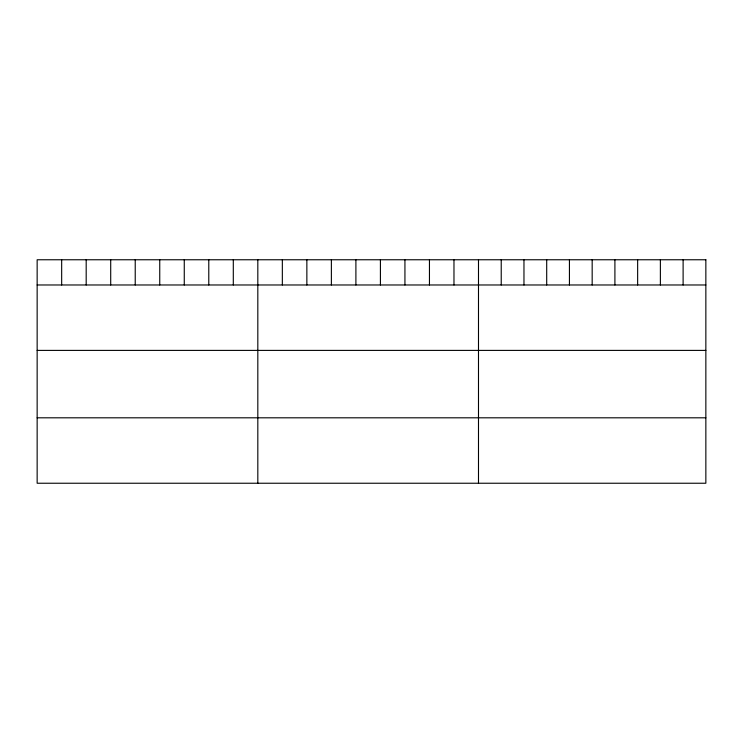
<?xml version="1.0" encoding="UTF-8"?>
<svg xmlns="http://www.w3.org/2000/svg" width="743" height="743" viewBox="0 0 743 743"><rect width="100%" height="100%" fill="white"/><g stroke="black" fill="none" stroke-linecap="round" stroke-linejoin="round"><path stroke-width="1.11" d="M37.15 284.978L705.85 284.978M37.15 350.399L705.85 350.399M37.15 417.807L705.85 417.807M683.114 259.762L683.114 284.978M660.378 259.762L660.378 284.978M637.643 259.762L637.643 284.978M614.907 259.762L614.907 284.978M592.171 259.762L592.171 284.978M569.435 259.762L569.435 284.978M546.699 259.762L546.699 284.978M523.964 259.762L523.964 284.978M501.228 259.762L501.228 284.978M478.492 259.762L478.492 483.238M453.973 259.762L453.973 284.978M429.454 259.762L429.454 284.978M404.935 259.762L404.935 284.978M380.416 259.762L380.416 284.978M355.897 259.762L355.897 284.978M331.378 259.762L331.378 284.978M306.859 259.762L306.859 284.978M282.34 259.762L282.34 284.978M257.821 259.762L257.821 483.238M233.302 259.762L233.302 284.978M208.783 259.762L208.783 284.978M184.264 259.762L184.264 284.978M159.745 259.762L159.745 284.978M135.226 259.762L135.226 284.978M110.707 259.762L110.707 284.978M86.188 259.762L86.188 284.978M61.669 259.762L61.669 284.978M705.85 259.762L37.15 259.762L37.15 483.238L705.85 483.238L705.85 259.762"/></g></svg>
